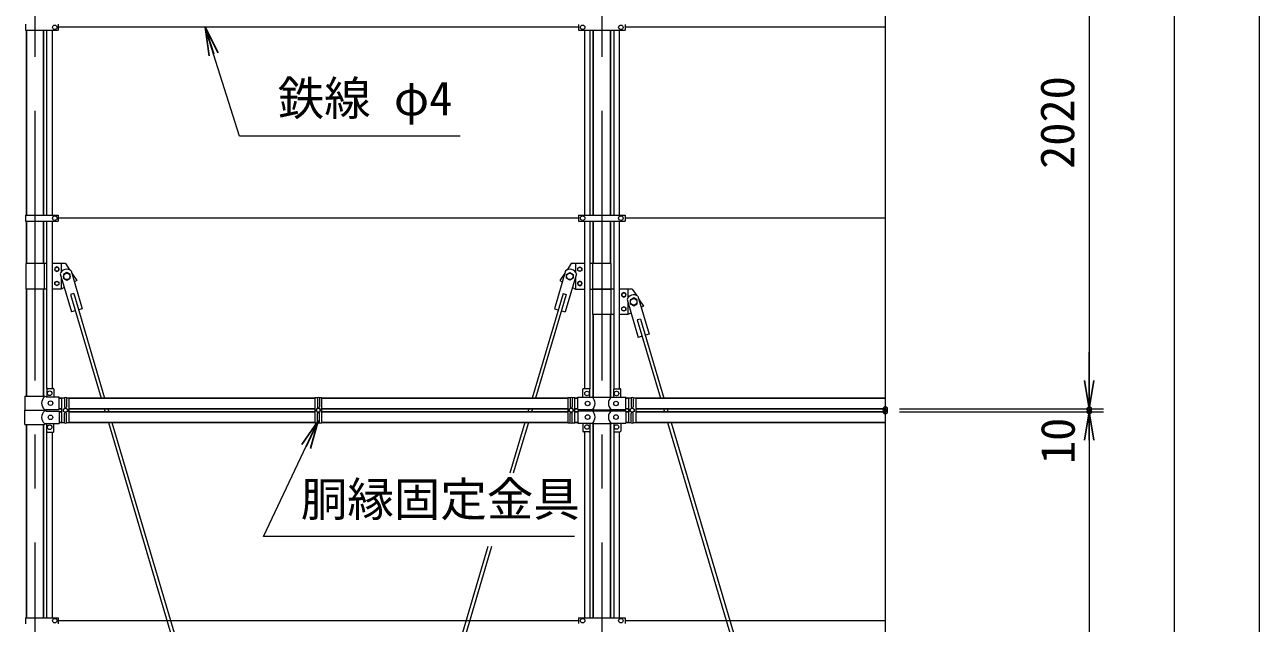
# Model space of a CAD drawing. Units: millimetres, scale not verified. Extents: x -10499 to 10501, y -7424 to 7426.
# Drawn here: x -7779 to -3423, y 1118 to 3232 of the extents above; entities that cross this region are included whole.
import ezdxf
from ezdxf.enums import TextEntityAlignment as Align

# ---------------------------------------------------------------- set-up
doc = ezdxf.new("R2010")
doc.units = ezdxf.units.MM
doc.header["$LTSCALE"] = 30
doc.header["$PDMODE"] = 32
doc.header["$PDSIZE"] = 15
doc.linetypes.add('USER1', pattern=[50.8, 31.75, -6.35, 6.35, -6.35])
for name, color, linetype, lineweight in [('0-1_D-STR1', 1, 'Continuous', 25), ('0-4_D-BMK', 2, 'USER1', 13), ('0-5_D-STR3', 3, 'Continuous', 13), ('0-7_D-STR-DIM', 7, 'Continuous', 13), ('0-B_D-STR-TXT', 7, 'Continuous', 13)]:
    doc.layers.add(name, color=color, linetype=linetype, lineweight=lineweight)
doc.layers.add('0-8_0', color=7, linetype='Continuous')
doc.layers.add('0-9_Defpoints', color=8, linetype='Continuous')
doc.styles.add('ＭＳ ゴシック', font='')
doc.styles.get('ＭＳ ゴシック').set_extended_font_data('MS Gothic')

# ---------------------------------------------------------------- blocks, each defined once
blk = doc.blocks.new('_Open')
at = {"layer": '0-8_0'}
blk.add_line((-30, 5), (0, 0), dxfattribs=at)
blk.add_lwpolyline([(-30, -5), (0, 0), (-30, 0)], dxfattribs=at)

msp = doc.modelspace()

# ---------------------------------------------------------------- linework, layer by layer
at = {"layer": '0-1_D-STR1'}
for p, q in [((-7773.42, 2559.07), (-7773.42, 3212.07)), ((-7712.92, 2559.07), (-7712.92, 3212.07)), ((-5773.42, 2558.87), (-5773.42, 3212.27)), ((-5712.92, 2558.87), (-5712.92, 3212.27)), ((-7773.42, 2388.25), (-7773.42, 2538.07)), ((-7712.92, 2388.25), (-7712.92, 2538.07)), ((-5773.42, 2388.25), (-5773.42, 2538.27)), ((-5712.92, 2388.25), (-5712.92, 2538.27)), ((-7773.42, 1920.57), (-7773.42, 2298.25)), ((-7712.92, 1920.57), (-7712.92, 2298.25)), ((-5773.42, 1917.17), (-5773.42, 2208.25)), ((-5712.92, 1917.17), (-5712.92, 2208.25)), ((-7658.17, 1913.67), (-7648.17, 1913.67)), ((-7658.17, 1875.57), (-7648.17, 1875.57)), ((-7623.17, 1913.67), (-6755.67, 1913.67)), ((-7623.17, 1875.57), (-6755.67, 1875.57)), ((-6730.67, 1913.67), (-5863.17, 1913.67)), ((-6730.67, 1875.57), (-5863.17, 1875.57)), ((-5838.17, 1913.67), (-5828.17, 1913.67)), ((-5838.17, 1875.57), (-5828.17, 1875.57)), ((-5658.17, 1913.67), (-5648.17, 1913.67)), ((-5658.17, 1875.57), (-5648.17, 1875.57)), ((-5623.17, 1913.67), (-4743.17, 1913.67)), ((-5623.17, 1875.57), (-4743.17, 1875.57)), ((-7658.17, 1865.57), (-7648.17, 1865.57)), ((-7623.17, 1865.57), (-6755.67, 1865.57)), ((-6730.67, 1865.57), (-5863.17, 1865.57)), ((-5838.17, 1865.57), (-5828.17, 1865.57)), ((-5773.42, 1868.97), (-5773.42, 1872.17)), ((-5773.42, 1868.97), (-5773.42, 1872.17)), ((-5712.92, 1868.97), (-5712.92, 1872.17)), ((-5712.92, 1868.97), (-5712.92, 1872.17)), ((-5658.17, 1865.57), (-5648.17, 1865.57)), ((-5623.17, 1865.57), (-4743.17, 1865.57)), ((-7773.42, 1138.07), (-7773.42, 1820.57)), ((-7712.92, 1138.07), (-7712.92, 1820.57)), ((-7658.17, 1827.47), (-7648.17, 1827.47)), ((-7623.17, 1827.47), (-6755.67, 1827.47)), ((-6730.67, 1827.47), (-5863.17, 1827.47)), ((-5838.17, 1827.47), (-5828.17, 1827.47)), ((-5773.42, 1137.87), (-5773.42, 1823.97)), ((-5712.92, 1137.87), (-5712.92, 1823.97)), ((-5658.17, 1827.47), (-5648.17, 1827.47)), ((-5623.17, 1827.47), (-4743.17, 1827.47))]:
    msp.add_line(p, q, dxfattribs=at)
at = {"layer": '0-4_D-BMK'}
for p, q in [((-7743.17, 5975.57), (-7743.17, -5044.43)), ((-5743.17, 5975.57), (-5743.17, -5044.43))]:
    msp.add_line(p, q, dxfattribs=at)
at = {"layer": '0-5_D-STR3'}
for p, q in [((-7775.97, 3233.07), (-7775.97, 3212.07)), ((-7661.17, 3233.07), (-7661.17, 3212.07)), ((-5825.67, 3232.87), (-5825.67, 3212.27)), ((-5660.67, 3232.87), (-5660.67, 3212.27)), ((-7775.97, 3212.07), (-7661.17, 3212.07)), ((-7700.67, 2559.07), (-7700.67, 3212.07)), ((-7681.67, 2559.07), (-7681.67, 3212.07)), ((-5825.67, 3222.57), (-7661.17, 3222.57)), ((-5825.67, 3212.27), (-5660.67, 3212.27)), ((-5804.67, 3212.27), (-5804.67, 2558.87)), ((-5785.67, 3212.27), (-5785.67, 2558.87)), ((-5700.67, 3212.27), (-5700.67, 2558.87)), ((-5681.67, 3212.27), (-5681.67, 2558.87)), ((-4743.17, 3222.57), (-5660.67, 3222.57)), ((-7775.97, 2559.07), (-7775.97, 2538.07)), ((-7775.97, 2559.07), (-7661.17, 2559.07)), ((-7775.97, 2538.07), (-7661.17, 2538.07)), ((-7700.67, 1946.89), (-7700.67, 2538.07)), ((-7681.67, 1947.57), (-7681.67, 2538.07)), ((-7661.17, 2559.07), (-7661.17, 2538.07)), ((-5825.67, 2548.57), (-7661.17, 2548.57)), ((-5825.67, 2558.87), (-5660.67, 2558.87)), ((-5825.67, 2558.87), (-5825.67, 2538.27)), ((-5825.67, 2538.27), (-5660.67, 2538.27)), ((-5804.67, 2538.27), (-5804.67, 1946.67)), ((-5785.67, 2538.27), (-5785.67, 1945.99)), ((-5700.67, 2538.27), (-5700.67, 1945.99)), ((-5681.67, 2538.27), (-5681.67, 1946.67)), ((-5660.67, 2558.87), (-5660.67, 2538.27)), ((-4743.17, 2548.57), (-5660.67, 2548.57)), ((-7775.72, 2388.25), (-7775.72, 2298.25)), ((-7700.67, 2388.25), (-7775.72, 2388.25)), ((-7710.62, 2388.25), (-7710.62, 2298.25)), ((-7635.62, 2388.25), (-7681.67, 2388.25)), ((-7650.62, 2388.25), (-7650.62, 2358.25)), ((-7635.62, 2388.25), (-7621.01, 2366.32)), ((-7615.71, 2363.31), (-7575.95, 2229.07)), ((-5870.64, 2363.31), (-5910.4, 2229.07)), ((-5850.72, 2388.25), (-5865.34, 2366.32)), ((-5804.67, 2388.25), (-5850.72, 2388.25)), ((-5835.72, 2388.25), (-5835.72, 2358.25)), ((-5710.62, 2388.25), (-5785.67, 2388.25)), ((-5775.72, 2388.25), (-5775.72, 2298.25)), ((-5710.62, 2388.25), (-5710.62, 2298.25)), ((-7654.06, 2351.95), (-7614.3, 2217.71)), ((-7650.62, 2340.35), (-7650.62, 2298.25)), ((-5832.29, 2351.95), (-5872.05, 2217.71)), ((-5835.72, 2340.35), (-5835.72, 2298.25)), ((-7700.67, 2298.25), (-7775.72, 2298.25)), ((-7650.62, 2298.25), (-7681.67, 2298.25)), ((-7639.89, 2304.1), (-7650.62, 2298.25)), ((-7606.41, 2282.63), (-7617.92, 2279.22)), ((-7617.92, 2279.22), (-7509.65, 1913.67)), ((-7606.41, 2282.63), (-7497.13, 1913.67)), ((-5879.94, 2282.63), (-5989.21, 1913.67)), ((-5868.43, 2279.22), (-5976.7, 1913.67)), ((-5879.94, 2282.63), (-5868.43, 2279.22)), ((-5846.46, 2304.1), (-5835.72, 2298.25)), ((-5835.72, 2298.25), (-5804.67, 2298.25)), ((-5785.67, 2298.25), (-5710.62, 2298.25)), ((-5775.72, 2298.25), (-5775.72, 2208.25)), ((-5700.67, 2298.25), (-5775.72, 2298.25)), ((-5710.62, 2298.25), (-5710.62, 2208.25)), ((-5635.62, 2298.25), (-5681.67, 2298.25)), ((-5650.62, 2298.25), (-5650.62, 2268.25)), ((-5635.62, 2298.25), (-5621.01, 2276.32)), ((-5615.71, 2273.31), (-5575.95, 2139.07)), ((-7600.88, 2221.69), (-7614.3, 2217.71)), ((-7575.95, 2229.07), (-7589.37, 2225.1)), ((-5910.4, 2229.07), (-5896.98, 2225.1)), ((-5885.47, 2221.69), (-5872.05, 2217.71)), ((-5654.06, 2261.95), (-5614.3, 2127.71)), ((-5650.62, 2250.35), (-5650.62, 2208.25)), ((-5700.67, 2208.25), (-5775.72, 2208.25)), ((-5650.62, 2208.25), (-5681.67, 2208.25)), ((-5639.89, 2214.1), (-5650.62, 2208.25)), ((-5606.41, 2192.63), (-5617.92, 2189.22)), ((-5617.92, 2189.22), (-5536.31, 1913.67)), ((-5606.41, 2192.63), (-5523.79, 1913.67)), ((-5575.95, 2139.07), (-5589.37, 2135.1)), ((-5600.88, 2131.69), (-5614.3, 2127.71)), ((-7779.27, 1920.57), (-7709.37, 1920.57)), ((-7779.27, 1920.57), (-7779.27, 1870.57)), ((-7703.37, 1917.57), (-7709.37, 1920.57)), ((-7703.37, 1917.57), (-7658.17, 1917.57)), ((-7701.17, 1945.57), (-7701.17, 1917.57)), ((-7699.17, 1947.57), (-7678.17, 1947.57)), ((-7676.17, 1945.57), (-7676.17, 1917.57)), ((-7658.17, 1873.57), (-7658.17, 1917.57)), ((-5810.17, 1916.67), (-5810.17, 1944.67)), ((-5787.17, 1946.67), (-5808.17, 1946.67)), ((-5785.17, 1916.67), (-5785.17, 1944.67)), ((-5776.97, 1917.17), (-5777.97, 1916.67)), ((-5776.97, 1917.17), (-5709.37, 1917.17)), ((-5709.37, 1917.17), (-5708.37, 1916.67)), ((-5701.17, 1916.67), (-5701.17, 1944.67)), ((-5699.17, 1946.67), (-5678.17, 1946.67)), ((-5676.17, 1916.67), (-5676.17, 1944.67)), ((-7703.37, 1873.57), (-7709.37, 1870.57)), ((-7703.37, 1873.57), (-7658.17, 1873.57)), ((-7648.17, 1914.94), (-7639.17, 1914.94)), ((-7639.17, 1914.94), (-7639.17, 1882.57)), ((-7632.17, 1914.94), (-7632.17, 1882.57)), ((-7498.37, 1875.57), (-7495.4, 1865.57)), ((-7485.85, 1875.57), (-7482.89, 1865.57)), ((-6746.67, 1914.94), (-6746.67, 1882.57)), ((-6730.67, 1914.94), (-6739.67, 1914.94)), ((-6739.67, 1914.94), (-6739.67, 1882.57)), ((-6000.5, 1875.57), (-6003.46, 1865.57)), ((-5987.98, 1875.57), (-5990.95, 1865.57)), ((-5854.17, 1914.94), (-5854.17, 1882.57)), ((-5838.17, 1914.94), (-5847.17, 1914.94)), ((-5847.17, 1914.94), (-5847.17, 1882.57)), ((-5828.17, 1916.67), (-5776.97, 1916.67)), ((-5828.17, 1872.67), (-5828.17, 1916.67)), ((-5709.37, 1916.67), (-5658.17, 1916.67)), ((-5658.17, 1872.67), (-5658.17, 1916.67)), ((-5648.17, 1914.94), (-5639.17, 1914.94)), ((-5639.17, 1914.94), (-5639.17, 1882.57)), ((-5632.17, 1914.94), (-5632.17, 1882.57)), ((-5525.02, 1875.57), (-5522.06, 1865.57)), ((-5512.51, 1875.57), (-5509.54, 1865.57)), ((-7779.27, 1870.57), (-7709.37, 1870.57)), ((-7779.27, 1870.57), (-7709.37, 1870.57)), ((-7779.27, 1820.57), (-7779.27, 1870.57)), ((-7703.37, 1867.57), (-7709.37, 1870.57)), ((-7703.37, 1867.57), (-7658.17, 1867.57)), ((-7658.17, 1867.57), (-7658.17, 1823.57)), ((-7639.17, 1825.68), (-7639.17, 1858.57)), ((-7632.17, 1825.68), (-7632.17, 1858.57)), ((-6746.67, 1825.68), (-6746.67, 1858.57)), ((-6739.67, 1825.68), (-6739.67, 1858.57)), ((-5854.17, 1825.68), (-5854.17, 1858.57)), ((-5847.17, 1825.68), (-5847.17, 1858.57)), ((-5828.17, 1872.67), (-5776.97, 1872.67)), ((-5828.17, 1868.47), (-5776.97, 1868.47)), ((-5828.17, 1868.47), (-5828.17, 1824.47)), ((-5776.97, 1872.17), (-5777.97, 1872.67)), ((-5776.97, 1868.97), (-5777.97, 1868.47)), ((-5709.37, 1872.67), (-5658.17, 1872.67)), ((-5709.37, 1868.47), (-5658.17, 1868.47)), ((-5658.17, 1868.47), (-5658.17, 1824.47)), ((-5639.17, 1825.68), (-5639.17, 1858.57)), ((-5632.17, 1825.68), (-5632.17, 1858.57)), ((-7779.27, 1820.57), (-7709.37, 1820.57)), ((-7703.37, 1823.57), (-7709.37, 1820.57)), ((-7703.37, 1823.57), (-7658.17, 1823.57)), ((-7701.17, 1795.57), (-7701.17, 1823.57)), ((-7700.67, 1138.07), (-7700.67, 1794.24)), ((-7699.17, 1793.57), (-7678.17, 1793.57)), ((-7681.67, 1138.07), (-7681.67, 1793.57)), ((-7676.17, 1795.57), (-7676.17, 1823.57)), ((-7484.12, 1827.47), (-6632.96, -1046.33)), ((-7471.6, 1827.47), (-6620.45, -1046.33)), ((-6014.75, 1827.47), (-6067.8, 1648.35)), ((-6002.23, 1827.47), (-6055.28, 1648.35)), ((-5828.17, 1824.47), (-5776.97, 1824.47)), ((-5810.17, 1824.47), (-5810.17, 1796.47)), ((-5787.17, 1794.47), (-5808.17, 1794.47)), ((-5804.67, 1794.47), (-5804.67, 1137.87)), ((-5785.67, 1795.14), (-5785.67, 1137.87)), ((-5785.17, 1824.47), (-5785.17, 1796.47)), ((-5776.97, 1823.97), (-5777.97, 1824.47)), ((-5776.97, 1823.97), (-5709.37, 1823.97)), ((-5709.37, 1823.97), (-5708.37, 1824.47)), ((-5709.37, 1824.47), (-5658.17, 1824.47)), ((-5701.17, 1824.47), (-5701.17, 1796.47)), ((-5700.67, 1795.14), (-5700.67, 1137.87)), ((-5699.17, 1794.47), (-5678.17, 1794.47)), ((-5681.67, 1794.47), (-5681.67, 1137.87)), ((-5676.17, 1824.47), (-5676.17, 1796.47)), ((-5510.78, 1827.47), (-4743.17, -764.22)), ((-5498.26, 1827.47), (-4743.17, -721.97)), ((-6144.59, 1389.07), (-6865.9, -1046.33)), ((-6132.07, 1389.07), (-6853.39, -1046.33)), ((-7775.97, 1138.07), (-7775.97, 1117.07)), ((-7775.97, 1138.07), (-7661.17, 1138.07)), ((-7661.17, 1138.07), (-7661.17, 1117.07)), ((-5825.67, 1137.87), (-5660.67, 1137.87)), ((-5825.67, 1137.87), (-5825.67, 1117.27)), ((-5660.67, 1137.87), (-5660.67, 1117.27)), ((-5825.67, 1127.57), (-7661.17, 1127.57)), ((-4743.17, 1127.57), (-5660.67, 1127.57))]:
    msp.add_line(p, q, dxfattribs=at)
for points in [[(-7665.62, 2376.35), (-7672.64, 2372.3), (-7672.64, 2364.2), (-7665.62, 2360.15), (-7658.61, 2364.2), (-7658.61, 2372.3)], [(-7630.62, 2357.1), (-7642.62, 2350.18), (-7642.62, 2336.32), (-7630.62, 2329.39), (-7618.62, 2336.32), (-7618.62, 2350.18)], [(-5855.72, 2357.1), (-5843.72, 2350.18), (-5843.72, 2336.32), (-5855.72, 2329.39), (-5867.72, 2336.32), (-5867.72, 2350.18)], [(-5820.72, 2376.35), (-5813.71, 2372.3), (-5813.71, 2364.2), (-5820.72, 2360.15), (-5827.74, 2364.2), (-5827.74, 2372.3)], [(-7665.62, 2310.15), (-7672.64, 2314.2), (-7672.64, 2322.3), (-7665.62, 2326.35), (-7658.61, 2322.3), (-7658.61, 2314.2)], [(-5820.72, 2310.15), (-5813.71, 2314.2), (-5813.71, 2322.3), (-5820.72, 2326.35), (-5827.74, 2322.3), (-5827.74, 2314.2)], [(-5665.62, 2286.35), (-5672.64, 2282.3), (-5672.64, 2274.2), (-5665.62, 2270.15), (-5658.61, 2274.2), (-5658.61, 2282.3)], [(-5630.62, 2267.1), (-5642.62, 2260.18), (-5642.62, 2246.32), (-5630.62, 2239.39), (-5618.62, 2246.32), (-5618.62, 2260.18)], [(-5665.62, 2220.15), (-5672.64, 2224.2), (-5672.64, 2232.3), (-5665.62, 2236.35), (-5658.61, 2232.3), (-5658.61, 2224.2)], [(-7635.67, 1862.47), (-7642.69, 1866.52), (-7642.69, 1874.62), (-7635.67, 1878.67), (-7628.66, 1874.62), (-7628.66, 1866.52)], [(-6743.17, 1862.47), (-6736.16, 1866.52), (-6736.16, 1874.62), (-6743.17, 1878.67), (-6750.19, 1874.62), (-6750.19, 1866.52)], [(-5850.67, 1862.47), (-5843.66, 1866.52), (-5843.66, 1874.62), (-5850.67, 1878.67), (-5857.69, 1874.62), (-5857.69, 1866.52)], [(-5635.67, 1862.47), (-5642.69, 1866.52), (-5642.69, 1874.62), (-5635.67, 1878.67), (-5628.66, 1874.62), (-5628.66, 1866.52)]]:
    msp.add_lwpolyline(points, close=True, dxfattribs=at)
for points in [[(-7613.08, 2354.43), (-7595.62, 2328.25), (-7603.97, 2323.69)], [(-5873.27, 2354.43), (-5890.72, 2328.25), (-5882.38, 2323.69)], [(-5613.08, 2264.43), (-5595.62, 2238.25), (-5603.97, 2233.69)], [(-7639.17, 1825.68), (-7648.17, 1825.68), (-7648.17, 1914.94)], [(-7632.17, 1914.94), (-7623.17, 1914.94), (-7623.17, 1825.68), (-7632.17, 1825.68)], [(-6746.67, 1914.94), (-6755.67, 1914.94), (-6755.67, 1825.68), (-6746.67, 1825.68)], [(-6739.67, 1825.68), (-6730.67, 1825.68), (-6730.67, 1914.94)], [(-5854.17, 1914.94), (-5863.17, 1914.94), (-5863.17, 1825.68), (-5854.17, 1825.68)], [(-5847.17, 1825.68), (-5838.17, 1825.68), (-5838.17, 1914.94)], [(-5639.17, 1825.68), (-5648.17, 1825.68), (-5648.17, 1914.94)], [(-5632.17, 1914.94), (-5623.17, 1914.94), (-5623.17, 1825.68), (-5632.17, 1825.68)], [(-5776.97, 1872.17), (-5709.37, 1872.17), (-5708.37, 1872.67)], [(-5776.97, 1868.97), (-5709.37, 1868.97), (-5708.37, 1868.47)]]:
    msp.add_lwpolyline(points, dxfattribs=at)
for centre, radius in [((-7673.17, 3222.57), 8), ((-5810.67, 3222.57), 8), ((-5675.67, 3222.57), 8), ((-7673.17, 2548.57), 8), ((-5810.67, 2548.57), 8), ((-5675.67, 2548.57), 8), ((-7665.62, 2368.25), 7.03), ((-7630.62, 2343.25), 11.5), ((-5855.72, 2343.25), 11.5), ((-5820.72, 2368.25), 7.03), ((-7665.62, 2318.25), 7.03), ((-5820.72, 2318.25), 7.03), ((-5665.62, 2278.25), 7.03), ((-5665.62, 2228.25), 7.03), ((-5630.62, 2253.25), 11.5), ((-7691.17, 1930.57), 8), ((-5795.17, 1929.67), 8), ((-5691.17, 1929.67), 8), ((-7688.17, 1895.57), 8), ((-7635.67, 1870.57), 7.03), ((-6743.17, 1870.57), 7.03), ((-5850.67, 1870.57), 7.03), ((-5793.17, 1894.67), 8), ((-5693.17, 1894.67), 8), ((-5635.67, 1870.57), 7.03), ((-7688.17, 1845.57), 8), ((-5793.17, 1846.47), 8), ((-5693.17, 1846.47), 8), ((-7691.17, 1810.57), 8), ((-5795.17, 1811.47), 8), ((-5691.17, 1811.47), 8), ((-7673.17, 1127.57), 8), ((-5810.67, 1127.57), 8), ((-5675.67, 1127.57), 8)]:
    msp.add_circle(centre, radius, dxfattribs=at)
for centre, radius, start, end in [((-7630.62, 2343.25), 25, 53.36802, 159.62823), ((-5855.72, 2343.25), 25, 20.37177, 126.63198), ((-5630.62, 2253.25), 25, 53.36802, 159.62823), ((-7690.79, 1895.57), 28.8, 130.19176, 229.80824), ((-7699.17, 1945.57), 2, 90, 180), ((-7678.17, 1945.57), 2, 0, 90), ((-5808.17, 1944.67), 2, 90, 180), ((-5787.17, 1944.67), 2, 0, 90), ((-5699.17, 1944.67), 2, 90, 180), ((-5678.17, 1944.67), 2, 0, 90), ((-7635.67, 1909.31), 6.62, 58.10921, 121.89079), ((-7635.67, 1882.57), 3.5, 180, 0), ((-6743.17, 1909.31), 6.62, 58.10921, 121.89079), ((-6743.17, 1882.57), 3.5, 180, 0), ((-5850.67, 1909.31), 6.62, 58.10921, 121.89079), ((-5850.67, 1882.57), 3.5, 180, 0), ((-5795.56, 1894.67), 28.8, 310.19176, 49.80824), ((-5690.79, 1894.67), 28.8, 130.19176, 229.80824), ((-5635.67, 1909.31), 6.62, 58.10921, 121.89079), ((-5635.67, 1882.57), 3.5, 180, 0), ((-7690.79, 1845.57), 28.8, 130.19176, 229.80824), ((-7635.67, 1858.57), 3.5, 0, 180), ((-6743.17, 1858.57), 3.5, 0, 180), ((-5850.67, 1858.57), 3.5, 0, 180), ((-5795.56, 1846.47), 28.8, 310.19176, 49.80824), ((-5690.79, 1846.47), 28.8, 130.19176, 229.80824), ((-5635.67, 1858.57), 3.5, 0, 180), ((-7699.17, 1795.57), 2, 180, 270), ((-7678.17, 1795.57), 2, 270, 0), ((-7635.67, 1831.3), 6.62, 238.10921, 301.89079), ((-6743.17, 1831.3), 6.62, 238.10921, 301.89079), ((-5850.67, 1831.3), 6.62, 238.10921, 301.89079), ((-5808.17, 1796.47), 2, 180, 270), ((-5787.17, 1796.47), 2, 270, 0), ((-5699.17, 1796.47), 2, 180, 270), ((-5678.17, 1796.47), 2, 270, 0), ((-5635.67, 1831.3), 6.62, 238.10921, 301.89079)]:
    msp.add_arc(centre, radius, start, end, dxfattribs=at)
at = {"layer": '0-7_D-STR-DIM'}
for p, q in [((-3723.17, 5825.57), (-3723.17, -3994.43)), ((-3423.17, 5825.57), (-3423.17, -4894.43)), ((-4743.17, 4552.91), (-4743.17, 416.22)), ((-4023.17, 3795.57), (-4023.17, 1975.57)), ((-4023.17, 1975.57), (-4023.17, 2075.57)), ((-4693.17, 1875.57), (-3973.17, 1875.57)), ((-4693.17, 1875.57), (-3973.17, 1875.57)), ((-4023.17, 1875.57), (-4023.17, 1865.57)), ((-4693.17, 1865.57), (-3973.17, 1865.57)), ((-4693.17, 1865.57), (-3973.17, 1865.57)), ((-4023.17, 1765.57), (-4023.17, 1665.57)), ((-4023.17, 1765.57), (-4023.17, -984.43))]:
    msp.add_line(p, q, dxfattribs=at)
at = {"layer": '0-9_Defpoints'}
for p in [(-4743.17, 1875.57), (-4023.17, 1875.57), (-4743.17, 1865.57), (-4023.17, 1865.57)]:
    msp.add_point(p, dxfattribs=at)
at = {"layer": '0-B_D-STR-TXT'}
for points in [[(-6242.59, 2838.49), (-7020.92, 2838.49), (-7142.06, 3220.66)], [(-5839.95, 1424.7), (-6936.17, 1424.7), (-6744.44, 1831.12)]]:
    msp.add_lwpolyline(points, dxfattribs=at)

# ---------------------------------------------------------------- block references
at = {"layer": '0-7_D-STR-DIM', "xscale": 3.333333, "yscale": 3.333333}
for p, rotation in [((-4023.17, 1875.57), 270), ((-4023.17, 1875.57), 270), ((-4023.17, 1865.57), 90), ((-4023.17, 1865.57), 90)]:
    msp.add_blockref('_Open', p, dxfattribs=dict(at, rotation=rotation))
at = {"layer": '0-B_D-STR-TXT', "xscale": 3.333333, "yscale": 3.333333}
for p, rotation in [((-7142.66, 3222.57), 107.58773), ((-6743.59, 1832.93), 64.74505)]:
    msp.add_blockref('_Open', p, dxfattribs=dict(at, rotation=rotation))

# ---------------------------------------------------------------- texts
at = {"layer": '0-7_D-STR-DIM', "style": 'ＭＳ ゴシック'}
for s, p in [('2020', (-4040.04, 2722.44)), ('10', (-4038.2, 1680.6))]:
    msp.add_text(s, height=120.3, rotation=90, dxfattribs=at).set_placement(p, align=Align.BOTTOM_LEFT)
at = {"layer": '0-B_D-STR-TXT', "style": 'ＭＳ ゴシック'}
for s, p in [('鉄線 φ4', (-6886.63, 2875.67)), ('胴縁固定金具', (-6805.05, 1460.28))]:
    msp.add_text(s, height=120.3, dxfattribs=at).set_placement(p, align=Align.BOTTOM_LEFT)

doc.saveas('drawing.dxf')
